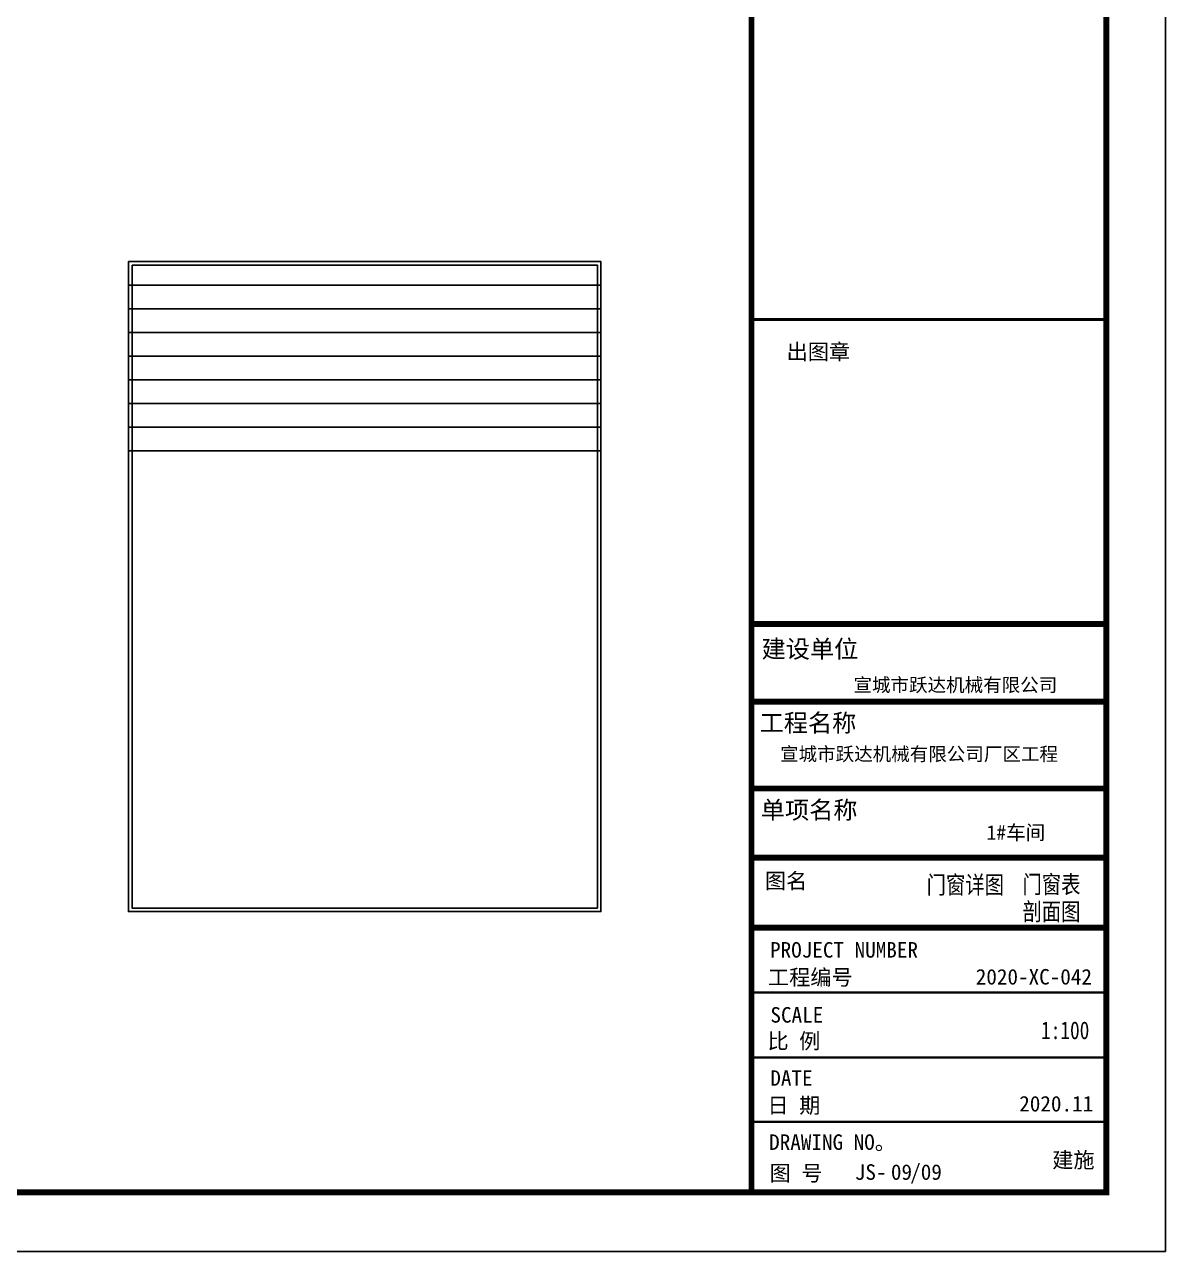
# Model space of a CAD drawing. Extents: x 1680110 to 2520911, y 137232 to 777463.
# Drawn here: x 2416401 to 2435718, y 137232 to 157995 of the extents above; entities that cross this region are included whole.
import ezdxf

# ---------------------------------------------------------------- set-up
doc = ezdxf.new("R2010")
doc.units = 0
doc.header["$LTSCALE"] = 1000
doc.header["$MEASUREMENT"] = 0
for name, color, linetype in [('PUB_TAB', 7, 'Continuous'), ('PUB_TITLE', 4, 'Continuous'), ('TEXT', 7, 'Continuous'), ('图框', 4, 'Continuous')]:
    doc.layers.add(name, color=color, linetype=linetype)
doc.styles.add('-黑体', font='simhei.ttf', dxfattribs={"width": 0.8})
doc.styles.add('宋体', font='')
doc.styles.add('黑体', font='simhei.ttf')
doc.styles.get('宋体').set_extended_font_data('NSimSun')

# ---------------------------------------------------------------- blocks, each defined once
blk = doc.blocks.new('fdsfdsfa')
at = {"color": 4}
for points in [[(215767, 32238), (219767, 32238), (219767, 26738), (215767, 26738)], [(215797, 32208), (219737, 32208), (219737, 26768), (215797, 26768)]]:
    blk.add_lwpolyline(points, close=True, dxfattribs=at)
for points in [[(215767, 32238), (219767, 32238)], [(215767, 32038), (219767, 32038)], [(215767, 31838), (219767, 31838)], [(215767, 31638), (219767, 31638)], [(215767, 31438), (219767, 31438)], [(215767, 31238), (219767, 31238)], [(215767, 31038), (219767, 31038)], [(215767, 30838), (219767, 30838)], [(215767, 30638), (219767, 30638)]]:
    blk.add_lwpolyline(points, dxfattribs=at)

msp = doc.modelspace()

# ---------------------------------------------------------------- linework, layer by layer
at = {"layer": 'PUB_TITLE'}
msp.add_lwpolyline([(2361418.2, 137232.3), (2435718.2, 137232.3), (2435718.2, 179232.3), (2361418.2, 179232.3)], close=True, dxfattribs=at)
at = {"layer": 'PUB_TITLE', "const_width": 100}
msp.add_lwpolyline([(2363918.2, 138232.3), (2434718.2, 138232.3), (2434718.2, 178232.3), (2363918.2, 178232.3)], close=True, dxfattribs=at)
at = {"layer": '图框', "color": 4}
for points, const_width in [([(2428709, 178232.3), (2428709, 138232.3)], 98.6), ([(2428709, 147851.5), (2434696.4, 147851.5)], 99.6), ([(2428709, 146534.5), (2434698.2, 146534.5)], 99.6), ([(2428709, 145067.2), (2434718.2, 145067.2)], 99.6), ([(2428709, 143896.5), (2434718.2, 143896.5)], 99.6), ([(2428709, 142712), (2434718.2, 142712)], 99.6), ([(2428709, 141613.1), (2434718.2, 141613.1)], 40.3), ([(2428709, 140516.2), (2434718.2, 140516.2)], 40.3), ([(2428709, 139427.5), (2434718.2, 139427.5)], 40.3)]:
    msp.add_lwpolyline(points, dxfattribs=dict(at, const_width=const_width))
at = {"layer": '图框', "color": 0, "const_width": 50}
msp.add_lwpolyline([(2428709, 153005.7), (2434718.2, 153005.7)], dxfattribs=at)

# ---------------------------------------------------------------- block references
at = {"xscale": 1.999999998, "yscale": 1.999999998, "zscale": 1.999999998}
msp.add_blockref('fdsfdsfa', (1986627.4, 89507.6), dxfattribs=at)

# ---------------------------------------------------------------- texts
at = {"layer": 'PUB_TAB', "lineweight": -3, "style": '宋体', "width": 1.000001}
for s, height, p in [('宣城市跃达机械有限公司', 230, (2430435.4, 146704.7)), ('宣城市跃达机械有限公司厂区工程', 230, (2429192.4, 145536)), ('1#车间', 243.02, (2432689.2, 144200.9))]:
    msp.add_text(s, height=height, dxfattribs=at).set_placement(p)
at = {"layer": 'TEXT', "color": 3, "style": '-黑体', "width": 0.8}
for s, p in [('门窗详图', (2431675, 143286.6)), ('门窗表', (2433296.7, 143294.2)), ('剖面图', (2433296.7, 142833.7)), ('1:100', (2433612.3, 140825.5))]:
    msp.add_text(s, height=300.15, dxfattribs=at).set_placement(p)
at = {"layer": '图框', "color": 4}
for s, height, style, p in [('出图章', 262.94, '黑体', (2429304.1, 152325.3)), ('建设单位', 300, '黑体', (2428880.6, 147278.8)), ('工程名称', 300, '黑体', (2428847.4, 146027.2)), ('单项名称', 300, '黑体', (2428867.4, 144553.6)), ('图名', 262.94, '黑体', (2428936.6, 143371.5)), ('工程编号', 262.94, '黑体', (2428988.1, 141740.2)), ('2020-XC-042', 262.944, '宋体', (2432506.4, 141749.2)), ('SCALE', 262.94, '黑体', (2429030, 141104.6)), ('比 例', 262.94, '黑体', (2428979.3, 140661.7)), ('DATE', 262.94, '黑体', (2429028.6, 140036)), ('日 期', 262.94, '黑体', (2428979.3, 139573)), ('2020.11', 262.94, '宋体', (2433242.3, 139601.2)), ('DRAWING NO。', 262.944, '黑体', (2429007.9, 138951.3)), ('图 号', 262.94, '黑体', (2429016.6, 138426.3))]:
    msp.add_text(s, height=height, dxfattribs=dict(at, style=style)).set_placement(p)
at = {"layer": '图框', "color": 0, "style": '黑体'}
msp.add_text('PROJECT NUMBER', height=262.944, dxfattribs=at).set_placement((2429023.6, 142205))
at = {"layer": '图框', "color": 3, "style": '宋体'}
for s, p in [('建施', (2433800.2, 138648.8)), ('JS-', (2430458.8, 138444.6)), ('09', (2431070, 138444.6)), ('/09', (2431396.5, 138444.6))]:
    msp.add_text(s, height=262.94, dxfattribs=at).set_placement(p)

doc.saveas('drawing.dxf')
